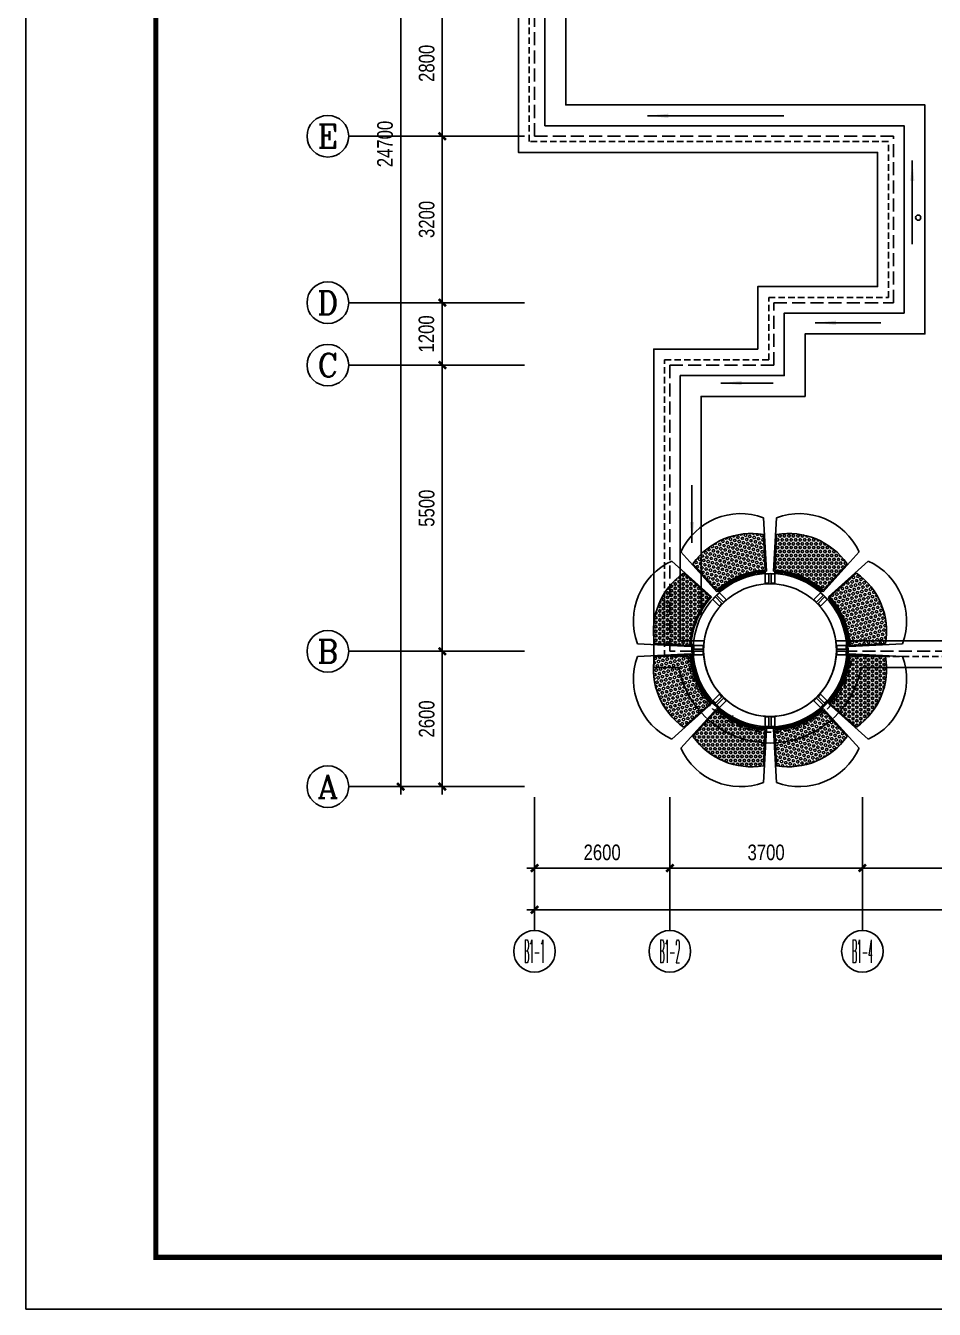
# Model space of a CAD drawing. Extents: x -40206 to 90585, y -55800 to -13493.
# Drawn here: x -40206 to -22748, y -55800 to -31130 of the extents above; entities that cross this region are included whole.
import ezdxf
from ezdxf.enums import TextEntityAlignment as Align

# ---------------------------------------------------------------- set-up
doc = ezdxf.new("R2010")
doc.units = 0
doc.header["$LTSCALE"] = 1000
doc.header["$MEASUREMENT"] = 0
doc.linetypes.add('DASH', pattern=[0.35, 0.25, -0.1])
doc.linetypes.add('HIDDEN2', pattern=[0.1875, 0.125, -0.0625])
doc.layers.get('0').update_dxf_attribs({"linetype": 'CONTINUOUS'})
doc.layers.get('DEFPOINTS').update_dxf_attribs({"linetype": 'CONTINUOUS'})
doc.layers.add('AXIS_TEXT', color=7, linetype='CONTINUOUS')
doc.layers.add('FRAME', color=7, linetype='CONTINUOUS')
doc.styles.add('COMPLEX', font='COMPLEX')
doc.styles.add('DIM_FONT', font='wcad.shx', dxfattribs={"width": 0.8})
doc.dimstyles.new('AXIS', dxfattribs={"dimtxt": 300, "dimasz": 1, "dimexe": 250, "dimexo": 300, "dimgap": 150, "dimtad": 1, "dimdec": 0, "dimzin": 0, "dimdsep": 46, "dimtxsty": 'DIM_FONT', "dimblk": '_DIMX', "dimblk1": 'ARCHTICK', "dimblk2": 'ARCHTICK', "dimsah": 1, "dimcen": 0.09, "dimdle": 150, "dimclrt": 7, "dimadec": 0, "dimazin": 0, "dimtfac": 1, "dimtdec": 0, "dimtix": 1, "dimtmove": 2, "dimatfit": 3, "dimldrblk": '_DIMX', "dimfxl": 0, "dimtolj": 1, "dimtzin": 0, "dimarcsym": 0})

# ---------------------------------------------------------------- blocks, each defined once
blk = doc.blocks.new('_DIMX')
blk.add_line((-150, 0), (150, 0))
at = {"const_width": 50}
blk.add_lwpolyline([(-70, -70), (70, 70)], dxfattribs=at)
blk = doc.blocks.new('*D21')
at = {"color": 0, "linetype": 'ByBlock'}
for p, q in [((-30430, -46259), (-30430, -48370)), ((4670, -46259), (4670, -48370)), ((4669, -48120), (-30429, -48120))]:
    blk.add_line(p, q, dxfattribs=at)
at = {"layer": 'DEFPOINTS', "color": 0, "linetype": 'ByBlock'}
for p in [(-30430, -45959), (4670, -45959), (-30430, -48120)]:
    blk.add_point(p, dxfattribs=at)
at = {"color": 0, "linetype": 'ByBlock', "rotation": 180}
blk.add_blockref('_DIMX', (-30430, -48120), dxfattribs=at)
at = {"color": 0, "linetype": 'ByBlock'}
blk.add_blockref('_DIMX', (4670, -48120), dxfattribs=at)
at = {"color": 7, "linetype": 'ByBlock', "insert": (-12880, -47814), "char_height": 300, "attachment_point": 5, "style": 'DIM_FONT'}
blk.add_mtext('\\A1;35100', dxfattribs=at)
blk = doc.blocks.new('_ARCHTICK')
at = {"color": 0, "linetype": 'ByBlock', "const_width": 0.15}
blk.add_lwpolyline([(-0.5, -0.5), (0.5, 0.5)], dxfattribs=at)
blk = doc.blocks.new('_AXISO')
blk.add_circle((0, 0), 0.5)
at = {"layer": 'AXIS_TEXT', "style": 'COMPLEX', "width": 1.041667}
blk.add_attdef('A', text='', height=0.56, dxfattribs=at).set_placement((-0.25, -0.28), (0.25, -0.28), align=Align.FIT)
blk = doc.blocks.new('*D25')
at = {"color": 0, "linetype": 'ByBlock'}
for p, q in [((-24130, -46259), (-24130, -47570)), ((-18431, -47320), (-24129, -47320))]:
    blk.add_line(p, q, dxfattribs=at)
at = {"layer": 'DEFPOINTS', "color": 0, "linetype": 'ByBlock'}
for p in [(-24130, -45959), (-18430, -45959), (-24130, -47320)]:
    blk.add_point(p, dxfattribs=at)
at = {"color": 0, "linetype": 'ByBlock', "rotation": 180}
blk.add_blockref('_DIMX', (-24130, -47320), dxfattribs=at)
at = {"color": 0, "linetype": 'ByBlock'}
blk.add_blockref('_DIMX', (-18430, -47320), dxfattribs=at)
at = {"color": 7, "linetype": 'ByBlock', "insert": (-21280, -47020), "char_height": 300, "attachment_point": 5, "style": 'DIM_FONT'}
blk.add_mtext('\\A1;5700', dxfattribs=at)
blk = doc.blocks.new('*D23')
at = {"color": 0, "linetype": 'ByBlock'}
for p, q in [((-30430, -46259), (-30430, -47570)), ((-27831, -47320), (-30429, -47320))]:
    blk.add_line(p, q, dxfattribs=at)
at = {"layer": 'DEFPOINTS', "color": 0, "linetype": 'ByBlock'}
for p in [(-30430, -45959), (-27830, -45959), (-30430, -47320)]:
    blk.add_point(p, dxfattribs=at)
at = {"color": 0, "linetype": 'ByBlock', "rotation": 180}
blk.add_blockref('_DIMX', (-30430, -47320), dxfattribs=at)
at = {"color": 0, "linetype": 'ByBlock'}
blk.add_blockref('_DIMX', (-27830, -47320), dxfattribs=at)
at = {"color": 7, "linetype": 'ByBlock', "insert": (-29130, -47020), "char_height": 300, "attachment_point": 5, "style": 'DIM_FONT'}
blk.add_mtext('\\A1;2600', dxfattribs=at)
blk = doc.blocks.new('*D22')
at = {"color": 0, "linetype": 'ByBlock'}
for p, q in [((-27830, -46259), (-27830, -47570)), ((-24131, -47320), (-27829, -47320))]:
    blk.add_line(p, q, dxfattribs=at)
at = {"layer": 'DEFPOINTS', "color": 0, "linetype": 'ByBlock'}
for p in [(-27830, -45959), (-24130, -45959), (-27830, -47320)]:
    blk.add_point(p, dxfattribs=at)
at = {"color": 0, "linetype": 'ByBlock', "rotation": 180}
blk.add_blockref('_DIMX', (-27830, -47320), dxfattribs=at)
at = {"color": 0, "linetype": 'ByBlock'}
blk.add_blockref('_DIMX', (-24130, -47320), dxfattribs=at)
at = {"color": 7, "linetype": 'ByBlock', "insert": (-25980, -47020), "char_height": 300, "attachment_point": 5, "style": 'DIM_FONT'}
blk.add_mtext('\\A1;3700', dxfattribs=at)
blk = doc.blocks.new('*D53')
at = {"color": 0, "linetype": 'ByBlock'}
for p, q in [((-32201, -30455), (-32201, -33253)), ((-32387, -33254), (-32451, -33254))]:
    blk.add_line(p, q, dxfattribs=at)
at = {"layer": 'DEFPOINTS', "color": 0, "linetype": 'ByBlock'}
for p in [(-32087, -30454), (-32201, -33254), (-32087, -33254)]:
    blk.add_point(p, dxfattribs=at)
at = {"color": 0, "linetype": 'ByBlock'}
for p, rotation in [((-32201, -30454), 90), ((-32201, -33254), 270)]:
    blk.add_blockref('_DIMX', p, dxfattribs=dict(at, rotation=rotation))
at = {"color": 7, "linetype": 'ByBlock', "insert": (-32501, -31854), "char_height": 300, "attachment_point": 5, "rotation": 90, "style": 'DIM_FONT'}
blk.add_mtext('\\A1;2800', dxfattribs=at)
blk = doc.blocks.new('*D48')
at = {"color": 0, "linetype": 'ByBlock'}
for p, q in [((-32387, -21054), (-33251, -21054)), ((-33001, -21055), (-33001, -45753)), ((-32387, -45754), (-33251, -45754))]:
    blk.add_line(p, q, dxfattribs=at)
at = {"layer": 'DEFPOINTS', "color": 0, "linetype": 'ByBlock'}
for p in [(-32087, -21054), (-33001, -45754), (-32087, -45754)]:
    blk.add_point(p, dxfattribs=at)
at = {"color": 0, "linetype": 'ByBlock'}
for p, rotation in [((-33001, -21054), 90), ((-33001, -45754), 270)]:
    blk.add_blockref('_DIMX', p, dxfattribs=dict(at, rotation=rotation))
at = {"color": 7, "linetype": 'ByBlock', "insert": (-33301, -33404), "char_height": 300, "attachment_point": 5, "rotation": 90, "style": 'DIM_FONT'}
blk.add_mtext('\\A1;24700', dxfattribs=at)
blk = doc.blocks.new('*D49')
at = {"color": 0, "linetype": 'ByBlock'}
for p, q in [((-32201, -37655), (-32201, -43153)), ((-32387, -43154), (-32451, -43154))]:
    blk.add_line(p, q, dxfattribs=at)
at = {"layer": 'DEFPOINTS', "color": 0, "linetype": 'ByBlock'}
for p in [(-32087, -37654), (-32201, -43154), (-32087, -43154)]:
    blk.add_point(p, dxfattribs=at)
at = {"color": 0, "linetype": 'ByBlock'}
for p, rotation in [((-32201, -37654), 90), ((-32201, -43154), 270)]:
    blk.add_blockref('_DIMX', p, dxfattribs=dict(at, rotation=rotation))
at = {"color": 7, "linetype": 'ByBlock', "insert": (-32501, -40404), "char_height": 300, "attachment_point": 5, "rotation": 90, "style": 'DIM_FONT'}
blk.add_mtext('\\A1;5500', dxfattribs=at)
blk = doc.blocks.new('*D50')
at = {"color": 0, "linetype": 'ByBlock'}
for p, q in [((-32201, -43155), (-32201, -45753)), ((-32387, -45754), (-32451, -45754))]:
    blk.add_line(p, q, dxfattribs=at)
at = {"layer": 'DEFPOINTS', "color": 0, "linetype": 'ByBlock'}
for p in [(-32087, -43154), (-32201, -45754), (-32087, -45754)]:
    blk.add_point(p, dxfattribs=at)
at = {"color": 0, "linetype": 'ByBlock'}
for p, rotation in [((-32201, -43154), 90), ((-32201, -45754), 270)]:
    blk.add_blockref('_DIMX', p, dxfattribs=dict(at, rotation=rotation))
at = {"color": 7, "linetype": 'ByBlock', "insert": (-32501, -44454), "char_height": 300, "attachment_point": 5, "rotation": 90, "style": 'DIM_FONT'}
blk.add_mtext('\\A1;2600', dxfattribs=at)
blk = doc.blocks.new('*D54')
at = {"color": 0, "linetype": 'ByBlock'}
for p, q in [((-32201, -36455), (-32201, -37653)), ((-32387, -37654), (-32451, -37654))]:
    blk.add_line(p, q, dxfattribs=at)
at = {"layer": 'DEFPOINTS', "color": 0, "linetype": 'ByBlock'}
for p in [(-32087, -36454), (-32201, -37654), (-32087, -37654)]:
    blk.add_point(p, dxfattribs=at)
at = {"color": 0, "linetype": 'ByBlock'}
for p, rotation in [((-32201, -36454), 90), ((-32201, -37654), 270)]:
    blk.add_blockref('_DIMX', p, dxfattribs=dict(at, rotation=rotation))
at = {"color": 7, "linetype": 'ByBlock', "insert": (-32506, -37054), "char_height": 300, "attachment_point": 5, "rotation": 90, "style": 'DIM_FONT'}
blk.add_mtext('\\A1;1200', dxfattribs=at)
blk = doc.blocks.new('*D52')
at = {"color": 0, "linetype": 'ByBlock'}
for p, q in [((-32201, -33255), (-32201, -36453)), ((-32387, -36454), (-32451, -36454))]:
    blk.add_line(p, q, dxfattribs=at)
at = {"layer": 'DEFPOINTS', "color": 0, "linetype": 'ByBlock'}
for p in [(-32087, -33254), (-32201, -36454), (-32087, -36454)]:
    blk.add_point(p, dxfattribs=at)
at = {"color": 0, "linetype": 'ByBlock'}
for p, rotation in [((-32201, -33254), 90), ((-32201, -36454), 270)]:
    blk.add_blockref('_DIMX', p, dxfattribs=dict(at, rotation=rotation))
at = {"color": 7, "linetype": 'ByBlock', "insert": (-32501, -34854), "char_height": 300, "attachment_point": 5, "rotation": 90, "style": 'DIM_FONT'}
blk.add_mtext('\\A1;3200', dxfattribs=at)
blk = doc.blocks.new('_ARROW')
blk.add_solid([(0, 0), (-1, 0.1), (-1, -0.1)])

msp = doc.modelspace()

# ---------------------------------------------------------------- hatches: boundary and pattern name
h = msp.add_hatch()
h.set_pattern_fill('HEX', color=8, scale=200, angle=-45, style=0)
h.set_pattern_definition([(315, (-3145.39, -6007.435), (30.61862, 30.61862), [25, -50]), (75, (-3145.39, -6007.435), (-41.825815, 11.207193), [25, -50]), (15, (-3127.71, -6025.112), (-11.207193, 41.825815), [25, -50])])
h.paths.add_polyline_path([(-25995.7, -41593.8), (-26031.6, -40910, 0.0206974), (-26143.9, -40895.2), (-27001, -41752.3), (-26843.3, -41910, -0.1501634)])
h.paths.add_polyline_path([(-26143.9, -40895.2, 0.0526181), (-26431.2, -40899.7), (-27204.4, -41672.8), (-26927.8, -41979.9, -0.0178219), (-26843.3, -41910), (-27001, -41752.3)])
h.paths.add_polyline_path([(-26431.2, -40899.7, 0.0323767), (-26605.3, -40932.3), (-27271.4, -41598.4), (-27204.4, -41672.8)])
h.paths.add_polyline_path([(-26605.3, -40932.3, 0.1787532), (-27386.1, -41471), (-27271.4, -41598.4)])
h = msp.add_hatch()
h.set_pattern_fill('HEX', color=8, scale=200, angle=-90, style=0)
h.set_pattern_definition([(270, (16438.906, -32974.17), (43.30127, -8e-15), [25, -50]), (30, (16438.906, -32974.17), (-21.650635, 37.5), [25, -50]), (330, (16438.906, -32999.17), (21.650635, 37.5), [25, -50])])
h.paths.add_polyline_path([(-24882.1, -41979.9), (-24423.9, -41471, 0.0206974), (-24492.8, -41381.1), (-25705, -41381.1), (-25705, -41604.2, -0.1501634)])
h.paths.add_polyline_path([(-24492.8, -41381.1, 0.0526181), (-24699.2, -41181.1), (-25792.6, -41181.1), (-25814.2, -41593.8, -0.0178219), (-25705, -41604.2), (-25705, -41381.1)])
h.paths.add_polyline_path([(-24699.2, -41181.1, 0.0323767), (-24845.4, -41081.1), (-25787.4, -41081.1), (-25792.6, -41181.1)])
h.paths.add_polyline_path([(-24845.4, -41081.1, 0.1787532), (-25778.4, -40910), (-25787.4, -41081.1)])
h = msp.add_hatch()
h.set_pattern_fill('HEX', color=8, scale=200, style=0)
h.set_pattern_definition([(0, (-36061.938, -787.26), (0, 43.30127), [25, -50]), (120, (-36061.938, -787.26), (-37.5, -21.650635), [25, -50]), (60, (-36036.938, -787.26), (-37.5, 21.650635), [25, -50])])
h.paths.add_polyline_path([(-27056.2, -42108.3), (-27565.1, -41650, 0.0206974), (-27655, -41719), (-27655, -42931.1), (-27431.9, -42931.1, -0.1501634)])
h.paths.add_polyline_path([(-27655, -41719, 0.0526181), (-27855, -41925.3), (-27855, -43018.8), (-27442.3, -43040.4, -0.0178219), (-27431.9, -42931.1), (-27655, -42931.1)])
h.paths.add_polyline_path([(-27855, -41925.3, 0.0323767), (-27955, -42071.5), (-27955, -43013.5), (-27855, -43018.8)])
h.paths.add_polyline_path([(-27955, -42071.5, 0.1787532), (-28126.1, -43004.6), (-27955, -43013.5)])
h = msp.add_hatch()
h.set_pattern_fill('HEX', color=8, scale=200, angle=-135, style=0)
h.set_pattern_definition([(225, (11218.73, -65890.72), (30.61862, -30.61862), [25, -50]), (345, (11218.73, -65890.72), (11.207193, 41.825815), [25, -50]), (285, (11201.053, -65908.4), (41.825815, 11.207193), [25, -50])])
h.paths.add_polyline_path([(-24367.7, -43040.4), (-23683.8, -43004.6, 0.0206974), (-23669, -42892.2), (-24526.1, -42035.1), (-24683.8, -42192.9, -0.1501634)])
h.paths.add_polyline_path([(-23669, -42892.2, 0.0526181), (-23673.5, -42604.9), (-24446.7, -41831.7), (-24753.8, -42108.3, -0.0178219), (-24683.8, -42192.9), (-24526.1, -42035.1)])
h.paths.add_polyline_path([(-23673.5, -42604.9, 0.0323767), (-23706.1, -42430.8), (-24372.2, -41764.7), (-24446.7, -41831.7)])
h.paths.add_polyline_path([(-23706.1, -42430.8, 0.1787532), (-24244.9, -41650), (-24372.2, -41764.7)])
h = msp.add_hatch()
h.set_pattern_fill('HEX', color=8, scale=200, angle=45, style=0)
h.set_pattern_definition([(45, (-63028.675, -20371.553), (-30.61862, 30.61862), [25, -50]), (165, (-63028.675, -20371.553), (-11.207193, -41.825815), [25, -50]), (105, (-63010.997, -20353.876), (-41.825815, -11.207193), [25, -50])])
h.paths.add_polyline_path([(-27442.3, -43221.9), (-28126.1, -43257.7, 0.0206974), (-28140.9, -43370), (-27283.8, -44227.2), (-27126.1, -44069.4, -0.1501634)])
h.paths.add_polyline_path([(-28140.9, -43370, 0.0526181), (-28136.5, -43657.4), (-27363.3, -44430.5), (-27056.2, -44154, -0.0178219), (-27126.1, -44069.4), (-27283.8, -44227.2)])
h.paths.add_polyline_path([(-28136.5, -43657.4, 0.0323767), (-28103.8, -43831.5), (-27437.7, -44497.5), (-27363.3, -44430.5)])
h.paths.add_polyline_path([(-28103.8, -43831.5, 0.1787532), (-27565.1, -44612.2), (-27437.7, -44497.5)])
h = msp.add_hatch()
h.set_pattern_fill('HEX', color=8, scale=200, angle=180, style=0)
h.set_pattern_definition([(180, (-15748.006, -85475.015), (-5e-15, -43.30127), [25, -50]), (300, (-15748.006, -85475.015), (37.5, 21.650635), [25, -50]), (240, (-15773.006, -85475.015), (37.5, -21.650635), [25, -50])])
h.paths.add_polyline_path([(-24753.8, -44154), (-24244.9, -44612.2, 0.0206974), (-24155, -44543.3), (-24155, -43331.1), (-24378, -43331.1, -0.1501634)])
h.paths.add_polyline_path([(-24155, -44543.3, 0.0526181), (-23955, -44336.9), (-23955, -43243.5), (-24367.7, -43221.9, -0.0178219), (-24378, -43331.1), (-24155, -43331.1)])
h.paths.add_polyline_path([(-23955, -44336.9, 0.0323767), (-23855, -44190.7), (-23855, -43248.8), (-23955, -43243.5)])
h.paths.add_polyline_path([(-23855, -44190.7, 0.1787532), (-23683.8, -43257.7), (-23855, -43248.8)])
h = msp.add_hatch()
h.set_pattern_fill('HEX', color=8, scale=200, angle=90, style=0)
h.set_pattern_definition([(90, (-68248.85, -53288.103), (-43.30127, 3e-15), [25, -50]), (210, (-68248.85, -53288.103), (21.650635, -37.5), [25, -50]), (150, (-68248.85, -53263.103), (-21.650635, -37.5), [25, -50])])
h.paths.add_polyline_path([(-26927.8, -44282.3), (-27386.1, -44791.3, 0.0206974), (-27317.1, -44881.1), (-26105, -44881.1), (-26105, -44658.1, -0.1501634)])
h.paths.add_polyline_path([(-27317.1, -44881.1, 0.0526181), (-27110.8, -45081.1), (-26017.3, -45081.1), (-25995.7, -44668.4, -0.0178219), (-26105, -44658.1), (-26105, -44881.1)])
h.paths.add_polyline_path([(-27110.8, -45081.1, 0.0323767), (-26964.6, -45181.1), (-26022.6, -45181.1), (-26017.3, -45081.1)])
h.paths.add_polyline_path([(-26964.6, -45181.1, 0.1787532), (-26031.6, -45352.3), (-26022.6, -45181.1)])
h = msp.add_hatch()
h.set_pattern_fill('HEX', color=8, scale=200, angle=135, style=0)
h.set_pattern_definition([(135, (-48664.556, -80254.84), (-30.61862, -30.61862), [25, -50]), (255, (-48664.556, -80254.84), (41.825815, -11.207193), [25, -50]), (195, (-48682.234, -80237.16), (11.207193, -41.825815), [25, -50])])
h.paths.add_polyline_path([(-25814.2, -44668.4), (-25778.4, -45352.3, 0.0206974), (-25666.1, -45367.1), (-24809, -44510), (-24966.7, -44352.3, -0.1501634)])
h.paths.add_polyline_path([(-25666.1, -45367.1, 0.0526181), (-25378.7, -45362.6), (-24605.6, -44589.5), (-24882.1, -44282.3, -0.0178219), (-24966.7, -44352.3), (-24809, -44510)])
h.paths.add_polyline_path([(-25378.7, -45362.6, 0.0323767), (-25204.7, -45330), (-24538.6, -44663.9), (-24605.6, -44589.5)])
h.paths.add_polyline_path([(-25204.7, -45330, 0.1787532), (-24423.9, -44791.3), (-24538.6, -44663.9)])

# ---------------------------------------------------------------- linework, layer by layer
for p, q in [((-34000.5, -33254.3), (-30619.2, -33254.3)), ((-34000.5, -36454.3), (-30619.2, -36454.3)), ((-34000.5, -37654.3), (-30619.2, -37654.3)), ((-25974.7, -41612.8), (-26028.5, -40586.2)), ((-25835.2, -41612.8), (-25781.4, -40586.2)), ((-25995.7, -41593.8), (-26031.6, -40910)), ((-25814.2, -41593.8), (-25778.4, -40910)), ((-27027.9, -42106.8), (-27791.9, -41418.9)), ((-26929.3, -42008.2), (-27617.2, -41244.3)), ((-24880.6, -42008.2), (-24192.8, -41244.3)), ((-24782, -42106.8), (-24018.1, -41418.9)), ((-27056.2, -42108.3), (-27565.1, -41650)), ((-26927.8, -41979.9), (-27386.1, -41471)), ((-24882.1, -41979.9), (-24423.9, -41471)), ((-24753.8, -42108.3), (-24244.9, -41650)), ((-34000.5, -43154.3), (-30619.2, -43154.3)), ((-27423.4, -43061.4), (-28449.9, -43007.6)), ((-27442.3, -43040.4), (-28126.1, -43004.6)), ((-24386.6, -43061.4), (-23360, -43007.6)), ((-24367.7, -43040.4), (-23683.8, -43004.6)), ((-27423.4, -43200.9), (-28449.9, -43254.7)), ((-27442.3, -43221.9), (-28126.1, -43257.7)), ((-24386.6, -43200.9), (-23360, -43254.7)), ((-24367.7, -43221.9), (-23683.8, -43257.7)), ((-27027.9, -44155.5), (-27791.9, -44843.3)), ((-27056.2, -44154), (-27565.1, -44612.2)), ((-24782, -44155.5), (-24018.1, -44843.3)), ((-24753.8, -44154), (-24244.9, -44612.2)), ((-26929.3, -44254.1), (-27617.2, -45018)), ((-26927.8, -44282.3), (-27386.1, -44791.3)), ((-26615.6, -44398.3), (-26627.3, -44388.5)), ((-24882.1, -44282.3), (-24423.9, -44791.3)), ((-24880.6, -44254.1), (-24192.8, -45018)), ((-25974.7, -44649.5), (-26028.5, -45676.1)), ((-25835.2, -44649.5), (-25781.4, -45676.1)), ((-25995.7, -44668.4), (-26031.6, -45352.3)), ((-25814.2, -44668.4), (-25778.4, -45352.3)), ((-34000.5, -45754.3), (-30619.2, -45754.3)), ((-30429.8, -48519.9), (-30429.8, -45959.2)), ((-27829.8, -48519.9), (-27829.8, -45959.2)), ((-24129.8, -48519.9), (-24129.8, -45959.2))]:
    msp.add_line(p, q)
for points in [[(-1608.7, -43464.3), (-6819.8, -43464.3), (-6819.8, -43964.3), (-11939.8, -43964.3), (-11939.8, -42944.3), (-13819.8, -42944.3), (-13819.8, -43964.3), (-18939.8, -43964.3), (-18939.8, -43464.3), (-24151, -43464.3, -0.8279411), (-27659, -43464.3), (-28139.8, -43464.3), (-28139.8, -37344.3), (-26139.8, -37344.3), (-26139.8, -36144.3), (-23839.5, -36144.3), (-23839.5, -33564.3), (-30739.8, -33564.3), (-30739.8, -23545.4), (-30408.1, -23544.2, -0.8325046), (-26551.6, -23544.3), (-20839.8, -23544.3), (-20839.8, -22144.3)], [(-14329.8, -42424.3), (-14329.8, -42424.3), (-14329.8, -43454.3), (-18429.8, -43454.3), (-18429.8, -42954.3), (-24641.9, -42954.3, -1.1497786), (-27168, -42954.3), (-27629.8, -42954.3), (-27629.8, -37854.3), (-25629.8, -37854.3), (-25629.8, -36654.3), (-23329.5, -36654.3), (-23329.5, -33054.3), (-30229.8, -33054.3), (-30229.8, -24053.6), (-29922.5, -24052.5, -1.112205), (-27037.4, -24054.3), (-20329.8, -24054.3), (-20329.8, -22654.3), (-14329.8, -22654.3), (-14329.8, -30453.9), (-12969.8, -30454.2), (-12969.8, -30454.3)]]:
    msp.add_lwpolyline(points, format="xyb")
at = {"color": 8, "linetype": 'HIDDEN2'}
msp.add_lwpolyline([(-18729.8, -43754.3), (-18729.8, -43754.3), (-18729.8, -43254.3), (-24334.4, -43254.3, -0.9246578), (-27475.5, -43254.3), (-27929.8, -43254.3), (-27929.8, -37554.3), (-25929.8, -37554.3), (-25929.8, -36354.3), (-23629.5, -36354.3), (-23629.5, -33354.3), (-30529.8, -33354.3), (-30529.8, -23754.6), (-30224.5, -23753.6, -0.9199271), (-26735.2, -23754.3), (-20629.8, -23754.3), (-20629.8, -22354.3), (-17829.8, -22354.3)], format="xyb", dxfattribs=at)
at = {"color": 8, "linetype": 'DASH'}
msp.add_lwpolyline([(-1329.9, -43154.3), (-7129.8, -43154.3), (-7129.8, -43654.3), (-11629.8, -43654.3), (-11629.8, -42634.3), (-14129.8, -42634.3), (-14129.8, -43654.3), (-18629.8, -43654.3), (-18629.8, -43154.3), (-24429.8, -43154.3, -0.9844316), (-27380.1, -43154.3), (-27829.8, -43154.3), (-27829.8, -37654.3), (-25829.8, -37654.3), (-25829.8, -36454.3), (-23529.5, -36454.3), (-23529.5, -33254.3), (-30429.8, -33254.3), (-30429.8, -23854.3)], format="xyb", dxfattribs=at)
for points in [[(-27229.8, -42482.8), (-27229.8, -38254.3), (-25229.8, -38254.3), (-25229.8, -37054.3), (-22929.5, -37054.3), (-22929.5, -32654.3), (-29829.8, -32654.3), (-29829.8, -24848.4)], [(-28261, -32861.8), (-25640.4, -32861.8)], [(-23171, -33717.9), (-23171, -35329.3)], [(-25035.6, -36840), (-23775.7, -36840)], [(-26849.9, -37998.2), (-25842, -37998.2)], [(-27404.2, -41070), (-27404.2, -39962.1)]]:
    msp.add_lwpolyline(points)
at = {"color": 4}
for points in [[(-25995, -41666.2), (-25925, -41666.2), (-25925, -41846.2), (-25995, -41846.2)], [(-25815, -41666.2), (-25885, -41666.2), (-25885, -41846.2), (-25815, -41846.2)], [(-27004.5, -42158.9), (-26955, -42109.4), (-26827.7, -42236.7), (-26877.2, -42286.2)], [(-26877.2, -42031.6), (-26926.7, -42081.1), (-26799.4, -42208.4), (-26750, -42158.9)], [(-24932.7, -42031.6), (-24883.2, -42081.1), (-25010.5, -42208.4), (-25060, -42158.9)], [(-24805.4, -42158.9), (-24854.9, -42109.4), (-24982.2, -42236.7), (-24932.7, -42286.2)], [(-27370, -43041.1), (-27370, -43111.1), (-27190, -43111.1), (-27190, -43041.1)], [(-27370, -43221.2), (-27370, -43151.2), (-27190, -43151.2), (-27190, -43221.2)], [(-24440, -43041.1), (-24440, -43111.1), (-24620, -43111.1), (-24620, -43041.1)], [(-24440, -43221.1), (-24440, -43151.1), (-24620, -43151.1), (-24620, -43221.1)], [(-27004.5, -44103.4), (-26955, -44152.9), (-26827.7, -44025.6), (-26877.2, -43976.1)], [(-26877.2, -44230.7), (-26926.7, -44181.2), (-26799.4, -44053.9), (-26749.9, -44103.4)], [(-24932.7, -44230.7), (-24883.2, -44181.2), (-25010.5, -44053.9), (-25060, -44103.4)], [(-24805.4, -44103.4), (-24854.9, -44152.9), (-24982.2, -44025.6), (-24932.7, -43976.1)], [(-25995, -44596.1), (-25925, -44596.1), (-25925, -44416.1), (-25995, -44416.1)], [(-25815, -44596.1), (-25885, -44596.1), (-25885, -44416.1), (-25815, -44416.1)]]:
    msp.add_lwpolyline(points, close=True, dxfattribs=at)
for centre, radius in [((-23057.1, -34819.1), 50), ((-25905, -43131.1), 1475), ((-25905, -43131.1), 1275)]:
    msp.add_circle(centre, radius)
for centre, radius, start, end in [((-26468, -41771.9), 1264.5, 69.66253, 155.33747), ((-25342, -41771.9), 1264.5, 24.66253, 110.33747), ((-26266.3, -42258.8), 1369.1, 80.12623, 144.87377), ((-25543.6, -42258.8), 1369.1, 35.12623, 99.87377), ((-27264.2, -42568.1), 1264.5, 114.66253, 200.33747), ((-24545.7, -42568.1), 1264.5, 339.66253, 65.33747), ((-26777.3, -42769.8), 1369.1, 125.12623, 189.87377), ((-25905, -43131.1), 1520, 92.6292, 132.3708), ((-25905, -43131.1), 1540, 93.37813, 131.62187), ((-25905, -43131.1), 1501.7, 93.1251, 131.8749), ((-25905, -43131.1), 1520, 47.6292, 87.3708), ((-25905, -43131.1), 1501.7, 48.1251, 86.8749), ((-25905, -43131.1), 1540, 48.37813, 86.62187), ((-25032.6, -42769.8), 1369.1, 350.12623, 54.87377), ((-25905, -43131.1), 1540, 138.37813, 176.62187), ((-25905, -43131.1), 1520, 137.6292, 177.3708), ((-25905, -43131.1), 1501.7, 3.1251, 41.8749), ((-25905, -43131.1), 1520, 2.6292, 42.3708), ((-25905, -43131.1), 1540, 3.37813, 41.62187), ((-25905, -43131.1), 1500, 175.41143, 7.66303), ((-25905, -43131.1), 1500, 180, 0.00077), ((-27264.2, -43694.1), 1264.5, 159.66253, 245.33747), ((-26777.3, -43492.5), 1369.1, 170.12623, 234.87377), ((-25905, -43131.1), 1540, 183.37813, 221.62187), ((-25905, -43131.1), 1520, 182.6292, 222.3708), ((-25905, -43131.1), 1501.7, 183.1251, 221.8749), ((-25905, -43131.1), 1501.7, 318.1251, 356.8749), ((-25905, -43131.1), 1520, 317.6292, 357.3708), ((-25905, -43131.1), 1540, 318.37813, 356.62187), ((-25032.6, -43492.5), 1369.1, 305.12623, 9.87377), ((-24545.7, -43694.1), 1264.5, 294.66253, 20.33747), ((-25905, -43131.1), 1520, 227.6292, 267.3708), ((-25905, -43131.1), 1540, 228.37813, 266.62187), ((-25905, -43131.1), 1501.7, 228.1251, 266.8749), ((-25905, -43131.1), 1520, 272.6292, 312.3708), ((-25905, -43131.1), 1501.7, 273.1251, 311.8749), ((-25905, -43131.1), 1540, 273.37813, 311.62187), ((-26266.3, -44003.5), 1369.1, 215.12623, 279.87377), ((-25543.6, -44003.5), 1369.1, 260.12623, 324.87377), ((-26468, -44490.4), 1264.5, 204.66253, 290.33747), ((-25342, -44490.4), 1264.5, 249.66253, 335.33747)]:
    msp.add_arc(centre, radius, start, end)
at = {"layer": 'FRAME', "color": 7, "linetype": 'ByBlock'}
for p, q in [((-40206.3, -55800.2), (-40206.3, -13800.2)), ((19093.7, -55800.2), (-40206.3, -55800.2))]:
    msp.add_line(p, q, dxfattribs=at)
at = {"layer": 'FRAME', "color": 7, "linetype": 'ByBlock', "const_width": 100}
msp.add_lwpolyline([(-37706.3, -54799.8), (18093.7, -54799.8), (18093.7, -14799.8), (-37706.3, -14799.8)], close=True, dxfattribs=at)

# ---------------------------------------------------------------- block references
ref = msp.add_blockref('_AXISO', (-34400.5, -33254.3), dxfattribs=dict(xscale=800, yscale=800, zscale=800))
ref.add_attrib('A', 'E', dxfattribs={"layer": 'AXIS_TEXT', "height": 448, "style": 'COMPLEX', "width": 1.171875}).set_placement((-34600.5, -33478.3), (-34200.5, -33478.3), align=Align.FIT)
at = {"xscale": 400, "yscale": 400, "zscale": 400}
for p, rotation in [((-28261, -32861.8), 180), ((-23171, -33717.9), 90), ((-25035.6, -36840), 180), ((-26849.9, -37998.2), 180), ((-27404.2, -41070), 270)]:
    msp.add_blockref('_ARROW', p, dxfattribs=dict(at, rotation=rotation))
ref = msp.add_blockref('_AXISO', (-34400.5, -36454.3), dxfattribs=dict(xscale=800, yscale=800, zscale=800))
ref.add_attrib('A', 'D', dxfattribs={"layer": 'AXIS_TEXT', "height": 448, "style": 'COMPLEX', "width": 1.102941}).set_placement((-34600.5, -36678.3), (-34200.5, -36678.3), align=Align.FIT)
ref = msp.add_blockref('_AXISO', (-34400.5, -37654.3), dxfattribs=dict(xscale=800, yscale=800, zscale=800))
ref.add_attrib('A', 'C', dxfattribs={"layer": 'AXIS_TEXT', "height": 448, "style": 'COMPLEX', "width": 1.25}).set_placement((-34600.5, -37878.3), (-34200.5, -37878.3), align=Align.FIT)
ref = msp.add_blockref('_AXISO', (-34400.5, -43154.3), dxfattribs=dict(xscale=800, yscale=800, zscale=800))
ref.add_attrib('A', 'B', dxfattribs={"layer": 'AXIS_TEXT', "height": 448, "style": 'COMPLEX', "width": 1.102941}).set_placement((-34600.5, -43378.3), (-34200.5, -43378.3), align=Align.FIT)
at = {"xscale": 800, "yscale": 800, "zscale": 800}
msp.add_blockref('_AXISO', (-34400.5, -45754.3), dxfattribs=at).add_auto_attribs({'A': 'A'})
ref = msp.add_blockref('_AXISO', (-30429.8, -48919.9), dxfattribs=dict(xscale=800, yscale=800, zscale=800))
ref.add_attrib('A', 'B1-1', dxfattribs={"layer": 'AXIS_TEXT', "height": 448, "style": 'COMPLEX', "width": 0.260417}).set_placement((-30629.8, -49143.9), (-30229.8, -49143.9), align=Align.FIT)
ref = msp.add_blockref('_AXISO', (-27829.8, -48919.9), dxfattribs=dict(xscale=800, yscale=800, zscale=800))
ref.add_attrib('A', 'B1-2', dxfattribs={"layer": 'AXIS_TEXT', "height": 448, "style": 'COMPLEX', "width": 0.243506}).set_placement((-28029.8, -49143.9), (-27629.8, -49143.9), align=Align.FIT)
ref = msp.add_blockref('_AXISO', (-24129.8, -48919.9), dxfattribs=dict(xscale=800, yscale=800, zscale=800))
ref.add_attrib('A', 'B1-4', dxfattribs={"layer": 'AXIS_TEXT', "height": 448, "style": 'COMPLEX', "width": 0.237342}).set_placement((-24329.8, -49143.9), (-23929.8, -49143.9), align=Align.FIT)

# ---------------------------------------------------------------- dimensions: what is measured, and where the dimension line sits
for p1, p2, distance, picture, middle in [((-32086.7, -21054.3), (-32086.7, -45754.3), -913.8, '*D48', (-33300.5, -33404.3)), ((4670.2, -45959.2), (-30429.8, -45959.2), 2160.7, '*D21', (-12879.8, -47814.3))]:
    dim = msp.add_aligned_dim(p1=p1, p2=p2, distance=distance, dimstyle='AXIS')
    dim.commit()
    dim.dimension.update_dxf_attribs({"geometry": picture, "text_midpoint": middle})
for base, p1, p2, picture, middle in [((-32200.5, -33254.3), (-32086.7, -30454.3), (-32086.7, -33254.3), '*D53', (-32500.5, -31854.3)), ((-32200.5, -36454.3), (-32086.7, -33254.3), (-32086.7, -36454.3), '*D52', (-32500.5, -34854.3)), ((-32200.5, -37654.3), (-32086.7, -36454.3), (-32086.7, -37654.3), '*D54', (-32506.1, -37054.3)), ((-32200.5, -43154.3), (-32086.7, -37654.3), (-32086.7, -43154.3), '*D49', (-32500.5, -40404.3)), ((-32200.5, -45754.3), (-32086.7, -43154.3), (-32086.7, -45754.3), '*D50', (-32500.5, -44454.3))]:
    dim = msp.add_linear_dim(base=base, p1=p1, p2=p2, angle=90, dimstyle='AXIS', override={"dimse1": 1})
    dim.commit()
    dim.dimension.update_dxf_attribs({"geometry": picture, "text_midpoint": middle})
for base, p1, p2, picture, middle in [((-30429.8, -47319.9), (-27829.8, -45959.2), (-30429.8, -45959.2), '*D23', (-29129.8, -47019.9)), ((-27829.8, -47319.9), (-24129.8, -45959.2), (-27829.8, -45959.2), '*D22', (-25979.8, -47019.9)), ((-24129.8, -47319.9), (-18429.8, -45959.2), (-24129.8, -45959.2), '*D25', (-21279.8, -47019.9))]:
    dim = msp.add_linear_dim(base=base, p1=p1, p2=p2, dimstyle='AXIS', override={"dimse1": 1})
    dim.commit()
    dim.dimension.update_dxf_attribs({"geometry": picture, "text_midpoint": middle})

doc.saveas('drawing.dxf')
